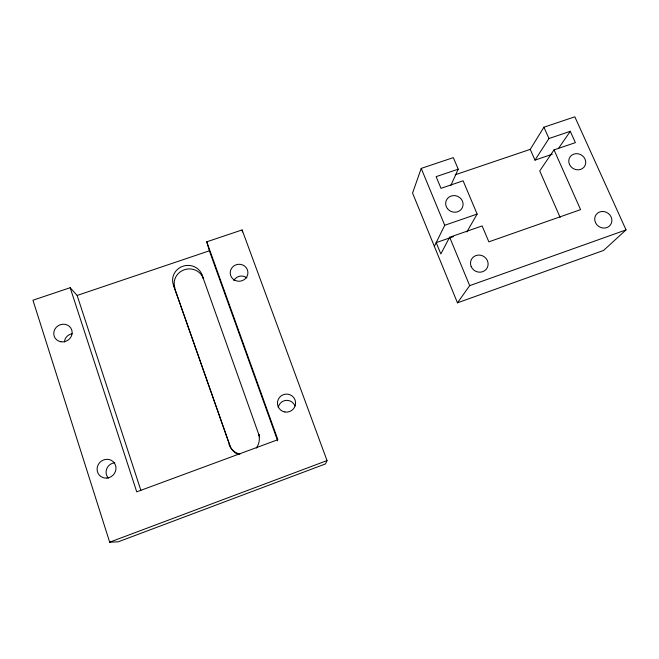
<?xml version="1.0" encoding="UTF-8"?>
<svg xmlns="http://www.w3.org/2000/svg" width="659" height="659" viewBox="0 0 659 659"><rect width="100%" height="100%" fill="white"/><g stroke="black" fill="none" stroke-linecap="round" stroke-linejoin="round"><path stroke-width="0.99" d="M450.715 185.714L458.211 169.182L453.334 157.616L421.225 168.407L412.559 193.062L457.461 302.827L603.57 250.436L626.05 229.892L574.837 116.816L543.922 127.195L530.248 149.371L455.196 174.783M277.645 440.805L209.381 250.807L206.745 241.812L242.117 229.933L327.029 460.583L325.472 463.928L118.2 541.83L109.674 542.184L32.95 300.216L70.167 287.711L77.136 295.446L140.869 490.321M434.355 246.351L444.726 225.279L477.132 214.068L463.112 180.805L440.986 188.326L436.126 176.645L458.211 169.182M530.248 149.371L534.976 160.129L548.963 138.522L570.282 131.314L575.381 142.641L554.021 149.898L580.595 209.644L488.838 241.837L482.133 225.93L449.66 237.224L440.83 253.946L436.192 242.627L453.425 236.622M466.827 231.96L477.132 214.068M554.021 149.898L539.729 170.936L560.158 217.412M558.667 148.184L570.282 131.314M457.461 302.827L469.678 285.652L626.05 229.892M109.674 542.184L327.029 460.583M534.976 160.129L552.3 154.231M77.136 295.446L209.381 250.807M259.489 436.851A15.519 15.223 -42.3 0 0 258.946 434.932L202.049 274.935A15.173 14.44 -13.1 0 0 182.905 266.236A15.173 14.44 -13.1 0 0 173.342 284.713L229.9 445.616A15.519 15.223 -42.3 0 0 233.64 451.464M173.342 284.713L229.9 445.616M543.922 127.195L548.963 138.522M421.225 168.407L444.726 225.279M449.66 237.224L469.678 285.652M206.745 241.812L277.867 439.693L136.734 491.845L70.167 287.711M202.049 274.935L203.227 278.329A14.968 14.267 -13.3 0 0 184.339 269.745A14.968 14.267 -13.3 0 0 174.907 287.991M258.946 434.932L258.485 433.564A15.734 15.429 -41.8 0 1 256.26 448.112M242.117 229.933L242.446 231.952M233.772 280.668A8.476 8.147 -6.8 0 1 246.927 277.933M278.246 407.509A8.691 8.608 -24.5 0 1 294.952 405.993M64.417 342.021A8.905 8.353 -27.1 0 1 72.136 333.701M108.43 478.121A9.226 8.765 -42.9 0 1 106.75 468.714A9.226 8.765 -42.9 0 1 114.682 462.791M236.853 453.82A15.519 15.223 -42.3 0 1 234.373 452.132M239.876 454.166A15.734 15.429 -41.8 0 1 229.035 444.388M471.16 266.533A8.938 8.452 29.3 0 0 486.317 269.16A8.938 8.452 29.3 0 0 480.452 255.198A8.938 8.452 29.3 0 0 471.16 266.533M569.483 164.437A8.674 7.9 29 0 0 584.121 167.015A8.674 7.9 29 0 0 578.157 153.802A8.674 7.9 29 0 0 569.483 164.437M595.464 222.569A8.822 8.081 33.8 0 0 610.275 225.164A8.822 8.081 33.8 0 0 604.155 211.597A8.822 8.081 33.8 0 0 595.464 222.569M447.436 208.631A8.806 8.246 22.8 0 0 462.42 207.486A8.806 8.246 22.8 0 0 453.285 195.599A8.806 8.246 22.8 0 0 447.436 208.631M235.222 280.446A8.864 8.493 -6.2 0 0 247.899 272.043A8.864 8.493 -6.2 0 0 234.077 265.783A8.864 8.493 -6.2 0 0 235.222 280.446M60.867 341.757A9.333 8.724 -26.5 0 0 71.765 330.011A9.333 8.724 -26.5 0 0 56.213 327.366A9.333 8.724 -26.5 0 0 60.867 341.757M106.947 478.063A9.679 9.177 -42.2 0 0 114.509 463.236A9.679 9.177 -42.2 0 0 98.15 464.809A9.679 9.177 -42.2 0 0 106.947 478.063M284.927 411.99A9.094 9.004 -21 0 0 295.059 399.972A9.094 9.004 -21 0 0 279.564 397.352A9.094 9.004 -21 0 0 284.927 411.99"/></g></svg>
